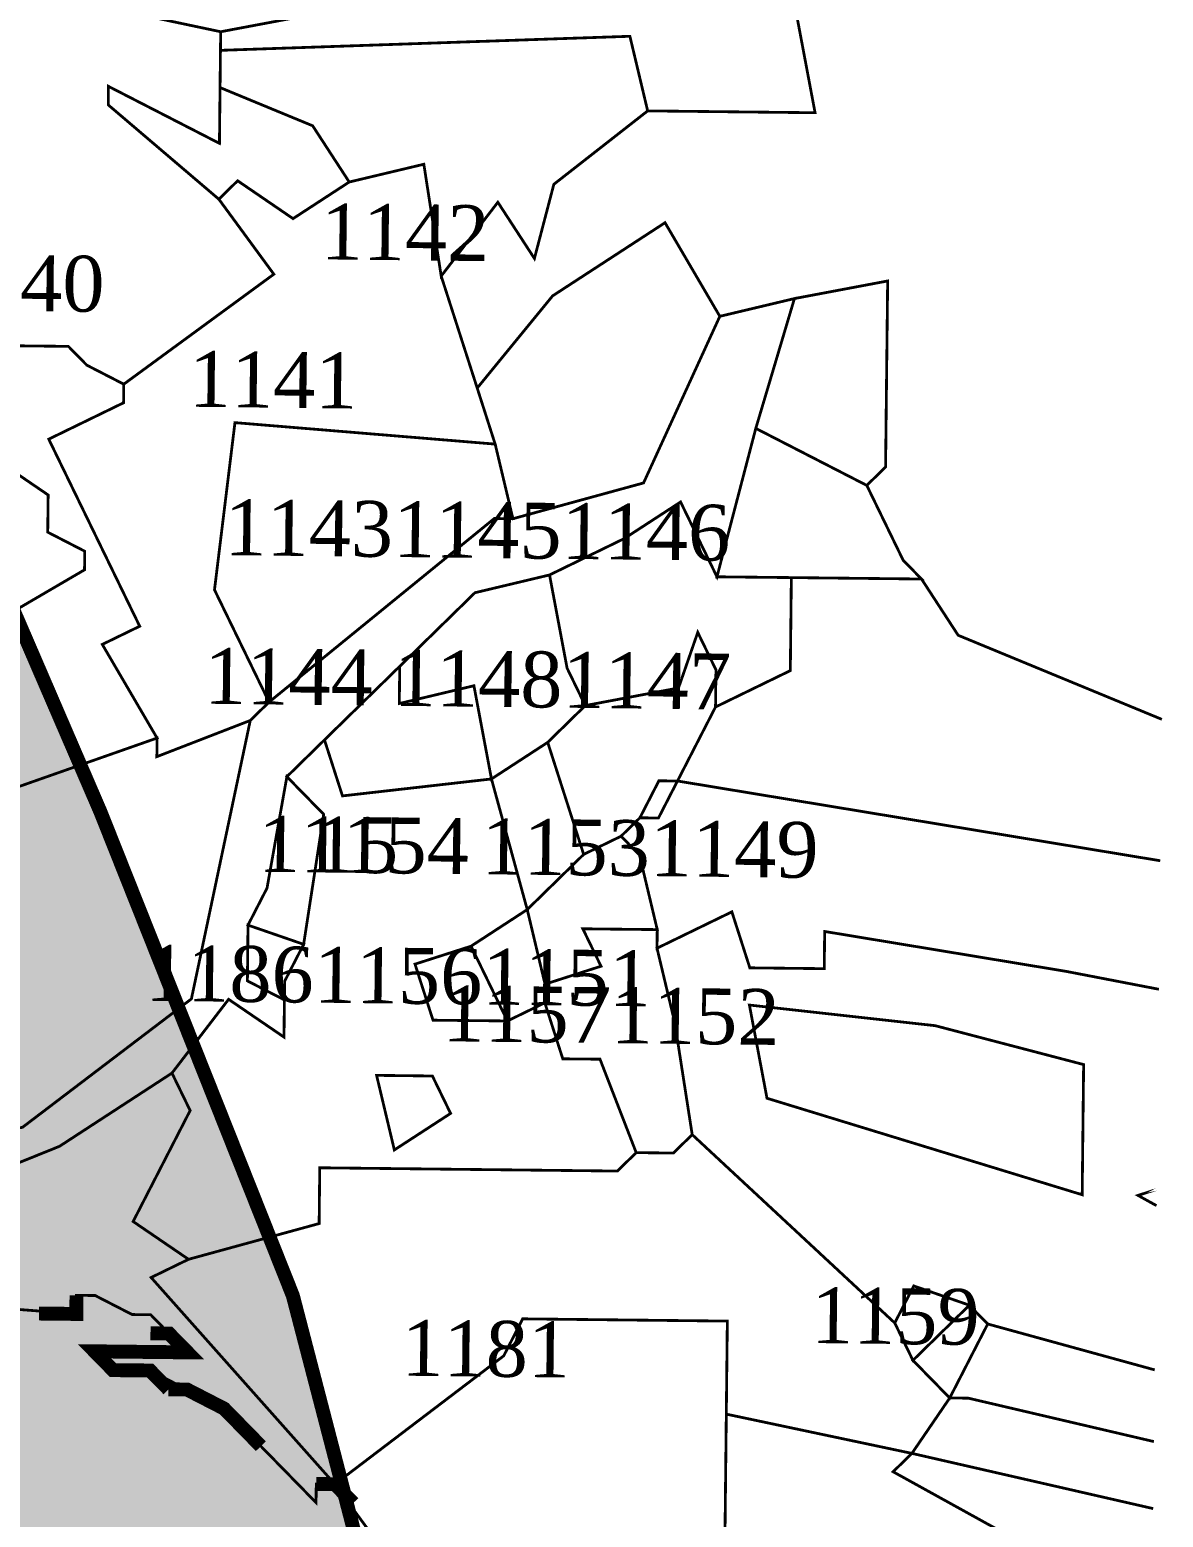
# Model space of a CAD drawing. Header units: metres. Extents: x 294533 to 301305, y 1963486 to 1977426.
# Drawn here: x 300961.9 to 301206.8, y 1965278.6 to 1965600 of the extents above; entities that cross this region are included whole.
import ezdxf

# ---------------------------------------------------------------- set-up
doc = ezdxf.new("R2010")
doc.units = ezdxf.units.M
for name, color, linetype in [('500M CRZ LINE', 11, 'Continuous'), ('NDZ-500M FROM CRZ', 2, 'Continuous'), ('SURVEY NO.', 7, 'Continuous'), ('SURVEY PLOT BOUNDARY', 35, 'Continuous'), ('VILLAGE BOUNDARY', 212, 'Continuous')]:
    doc.layers.add(name, color=color, linetype=linetype)
doc.styles.get("Standard").update_dxf_attribs({"font": 'times.ttf'})

# ---------------------------------------------------------------- blocks, each defined once
blk = doc.blocks.new('45')
at = {"layer": 'NDZ-500M FROM CRZ'}
h = blk.add_hatch(dxfattribs=at)
h.set_pattern_fill('CROSS', color=256, scale=3.014525, angle=-0.6324)
h.set_pattern_definition([(359.36762, (281684.086, 1962845.993), (19.352338, 18.929796), [9.571116, -28.71335]), (89.36762, (281688.818, 1962841.155), (-18.929796, 19.352338), [9.571116, -28.71335])])
h.paths.add_polyline_path([(300691.31, 1965988.48), (300631.68, 1966174.54), (300586.64, 1966281.57), (300530.34, 1966461.07), (300471.96, 1966634.58), (300405.51, 1966804.15), (300367.05, 1966961.35), (300346.13, 1967027.39), (300337.62, 1967025.99), (300295.84, 1967023.42), (300255.36, 1967038.96), (300213.21, 1967043.45), (300166.47, 1967071.07), (300076.61, 1967175.81), (300040.48, 1967234.29), (299996.94, 1967295.07), (299945.31, 1967351.92), (299927.51, 1967370.7), (299905.39, 1967376.48), (299878.61, 1967367.88), (299888.92, 1967340.48), (299916.34, 1967275.86), (299920.22, 1967263.76), (299935.72, 1967211.33), (299959.39, 1967170.87), (299959.35, 1967166.85), (299967.25, 1967154.7), (299971.14, 1967142.6), (299974.98, 1967126.48), (299978.91, 1967118.39), (299994.58, 1967082.04), (299994.54, 1967078.02), (299998.43, 1967065.92), (300002.36, 1967057.83), (300013.97, 1967017.51), (300025.76, 1966993.26), (300029.73, 1966989.19), (300037.68, 1966981.07), (300053.49, 1966956.77), (300061.26, 1966932.57), (300069.17, 1966920.42), (300073.05, 1966908.32), (300072.92, 1966896.26), (300076.81, 1966884.15), (300080.69, 1966872.05), (300080.42, 1966847.94), (300088.37, 1966839.81), (300092.26, 1966827.7), (300096.15, 1966815.6), (300099.99, 1966799.48), (300103.87, 1966787.38), (300103.78, 1966779.34), (300107.71, 1966771.25), (300107.49, 1966751.16), (300110.27, 1966751.13), (300111.51, 1966751.11), (300111.47, 1966747.09), (300126.96, 1966694.66), (300134.78, 1966674.48), (300142.51, 1966646.25), (300162.16, 1966605.84), (300162.03, 1966593.78), (300173.73, 1966561.49), (300177.7, 1966557.43), (300181.63, 1966549.34), (300189.54, 1966537.19), (300193.42, 1966525.09), (300197.4, 1966521.03), (300205.21, 1966500.84), (300205.12, 1966492.8), (300209.1, 1966488.74), (300213.03, 1966480.66), (300212.94, 1966472.62), (300216.78, 1966456.5), (300216.65, 1966444.44), (300220.53, 1966432.33), (300220.4, 1966420.28), (300232.19, 1966396.03), (300232.15, 1966392.01), (300236.12, 1966387.94), (300236.08, 1966383.92), (300240.05, 1966379.86), (300243.98, 1966371.78), (300247.87, 1966359.67), (300251.75, 1966347.57), (300255.64, 1966335.47), (300259.61, 1966331.4), (300259.48, 1966319.35), (300263.32, 1966303.22), (300263.19, 1966291.17), (300290.56, 1966222.52), (300306.2, 1966182.15), (300306.15, 1966178.13), (300325.76, 1966133.7), (300353.09, 1966061.04), (300356.98, 1966048.93), (300360.91, 1966040.85), (300360.86, 1966036.83), (300364.79, 1966028.75), (300368.72, 1966020.66), (300368.59, 1966008.61), (300372.56, 1966004.54), (300372.43, 1965992.48), (300376.41, 1965988.42), (300376.27, 1965976.36), (300380.2, 1965968.28), (300384.09, 1965956.18), (300388.06, 1965952.11), (300388.02, 1965948.09), (300393.85, 1965929.94), (300395.83, 1965927.91), (300395.79, 1965923.89), (300399.68, 1965911.78), (300402.35, 1965911.75), (300403.69, 1965911.74), (300403.65, 1965907.72), (300407.54, 1965895.62), (300407.49, 1965891.6), (300411.42, 1965883.51), (300415.31, 1965871.41), (300419.19, 1965859.31), (300423.12, 1965851.23), (300423.08, 1965847.21), (300431.03, 1965839.08), (300438.93, 1965826.93), (300438.89, 1965822.91), (300446.79, 1965810.76), (300454.65, 1965794.6), (300458.63, 1965790.53), (300458.54, 1965782.5), (300466.44, 1965770.35), (300466.4, 1965766.33), (300474.17, 1965742.12), (300474.08, 1965734.08), (300478.01, 1965726), (300481.85, 1965709.88), (300485.74, 1965697.78), (300489.67, 1965689.69), (300493.55, 1965677.59), (300497.44, 1965665.49), (300501.33, 1965653.38), (300505.26, 1965645.3), (300505.21, 1965641.28), (300512.98, 1965617.08), (300516.96, 1965613.01), (300520.84, 1965600.91), (300524.73, 1965588.81), (300535.27, 1965572.61), (300535.27, 1965572.61), (300536.61, 1965572.6), (300536.56, 1965568.58), (300540.45, 1965556.47), (300548.44, 1965552.37), (300560.41, 1965544.19), (300560.37, 1965540.17), (300568.31, 1965532.05), (300580.28, 1965523.88), (300598.73, 1965495.53), (300600.07, 1965495.52), (300600.02, 1965491.5), (300607.97, 1965483.37), (300615.87, 1965471.22), (300619.89, 1965471.18), (300623.78, 1965459.08), (300627.71, 1965450.99), (300639.68, 1965442.82), (300655.49, 1965418.53), (300659.42, 1965410.44), (300663.39, 1965406.38), (300667.32, 1965398.3), (300679.18, 1965380.08), (300679.11, 1965374.05), (300683.09, 1965369.98), (300686.97, 1965357.88), (300686.93, 1965353.86), (300690.86, 1965345.78), (300690.77, 1965337.74), (300694.79, 1965337.69), (300714.3, 1965285.22), (300722.16, 1965269.05), (300737.75, 1965224.66), (300741.73, 1965220.6), (300745.61, 1965208.49), (300745.48, 1965196.44), (300749.32, 1965180.31), (300752.94, 1965144.09), (300756.78, 1965127.97), (300756.52, 1965103.86), (300752.36, 1965091.84), (300752.19, 1965075.76), (300748.03, 1965063.75), (300743.88, 1965051.74), (300739.73, 1965039.72), (300735.58, 1965027.71), (300727.41, 1965015.74), (300727.19, 1964995.64), (300739.15, 1964987.47), (300747.06, 1964975.32), (300755.01, 1964967.19), (300758.89, 1964955.09), (300766.8, 1964942.94), (300766.75, 1964938.92), (300770.73, 1964934.86), (300774.66, 1964926.78), (300778.54, 1964914.67), (300782.43, 1964902.57), (300786.31, 1964890.47), (300786.18, 1964878.41), (300790.07, 1964866.31), (300793.95, 1964854.21), (300797.97, 1964854.16), (300797.88, 1964846.12), (300801.81, 1964838.04), (300805.7, 1964825.94), (300809.58, 1964813.83), (300813.47, 1964801.73), (300813.34, 1964789.67), (300817.31, 1964785.61), (300817.09, 1964765.51), (300821.02, 1964757.43), (300820.89, 1964745.37), (300828.66, 1964721.16), (300828.08, 1964668.91), (300832.01, 1964660.83), (300843.98, 1964652.66), (300851.93, 1964644.53), (300859.83, 1964632.38), (300863.72, 1964620.28), (300867.65, 1964612.2), (300871.67, 1964612.15), (300875.55, 1964600.05), (300879.48, 1964591.96), (300887.34, 1964575.8), (300887.3, 1964571.78), (300891.18, 1964559.68), (300895.07, 1964547.57), (300899, 1964539.49), (300898.96, 1964535.47), (300906.82, 1964519.3), (300918.61, 1964495.05), (300922.54, 1964486.97), (300926.42, 1964474.87), (300930.31, 1964462.77), (300930.22, 1964454.73), (300938.04, 1964434.54), (300937.9, 1964422.48), (300941.83, 1964414.4), (300941.79, 1964410.38), (300945.76, 1964406.32), (300949.74, 1964402.25), (300957.69, 1964394.12), (300965.59, 1964381.98), (300973.49, 1964369.83), (300977.47, 1964365.77), (300985.42, 1964357.64), (300989.3, 1964345.54), (300997.21, 1964333.39), (301003.04, 1964315.23), (301005.02, 1964313.2), (301016.99, 1964305.03), (301020.97, 1964300.97), (301028.92, 1964292.84), (301036.86, 1964284.71), (301044.81, 1964276.58), (301052.72, 1964264.44), (301056.69, 1964260.37), (301056.65, 1964256.35), (301064.55, 1964244.21), (301068.48, 1964236.12), (301072.46, 1964232.06), (301072.41, 1964228.04), (301076.34, 1964219.96), (301080.32, 1964215.89), (301080.27, 1964211.87), (301084.2, 1964203.79), (301084.11, 1964195.75), (301088.04, 1964187.67), (301088, 1964183.65), (301091.97, 1964179.58), (301095.86, 1964167.48), (301103.54, 1964135.24), (301107.47, 1964127.15), (301111.36, 1964115.05), (301111.31, 1964111.03), (301123.15, 1964090.8), (301143.02, 1964070.48), (301147, 1964066.42), (301150.97, 1964062.36), (301158.92, 1964054.23), (301162.85, 1964046.14), (301166.82, 1964042.08), (301174.77, 1964033.95), (301178.7, 1964025.87), (301186.65, 1964017.74), (301193.19, 1964610.32), (301169.73, 1964669.16), (301146.87, 1964730.59), (301122.68, 1964776.21), (301104.01, 1964861.65), (301074.57, 1964969.7), (301049.22, 1965040.33), (301053.91, 1965100.57), (301047.16, 1965217.23), (301018.74, 1965326.51), (300977.17, 1965431.06), (300930.14, 1965540.11), (300905.45, 1965587.03), (300851.05, 1965657.56), (300803.49, 1965718.39), (300768.21, 1965799.18), (300737.12, 1965896)])
at = {"layer": '500M CRZ LINE', "ltscale": 0.1, "const_width": 3.01, "flags": 128}
blk.add_lwpolyline([(300851.05, 1965657.56), (300905.45, 1965587.03), (300930.14, 1965540.11), (300977.17, 1965431.06), (301018.74, 1965326.51), (301047.16, 1965217.23), (301053.91, 1965100.57), (301049.22, 1965040.33), (301074.57, 1964969.7), (301104.01, 1964861.65), (301122.68, 1964776.21), (301146.87, 1964730.59), (301169.73, 1964669.16), (301197.1, 1964600.52)], dxfattribs=at)
at = {"layer": 'NDZ-500M FROM CRZ', "flags": 128}
blk.add_lwpolyline([(301186.65, 1964017.74), (301193.19, 1964610.32), (301169.73, 1964669.16), (301146.87, 1964730.59), (301122.68, 1964776.21), (301104.01, 1964861.65), (301074.57, 1964969.7), (301049.22, 1965040.33), (301053.91, 1965100.57), (301047.16, 1965217.23), (301018.74, 1965326.51), (300977.17, 1965431.06), (300930.14, 1965540.11), (300905.45, 1965587.03), (300851.05, 1965657.56)], dxfattribs=at)
at = {"layer": 'SURVEY PLOT BOUNDARY', "lineweight": 18, "const_width": 0.603}
for points in [[(301112.08, 1965272.79), (301112.39, 1965300.92), (301152.49, 1965292.44), (301148.43, 1965288.47), (301200.36, 1965259.75)], [(301200.36, 1965259.75), (301148.43, 1965288.47), (301152.49, 1965292.44), (301204.61, 1965280.51), (301152.49, 1965292.44), (301160.66, 1965304.41), (301164.68, 1965304.37), (301204.77, 1965294.99), (301164.68, 1965304.37), (301160.66, 1965304.41), (301168.87, 1965320.4), (301204.94, 1965310.48), (301168.87, 1965320.4), (301164.9, 1965324.46), (301152.89, 1965328.62), (301148.78, 1965320.62), (301105.02, 1965361.31), (301101.26, 1965385.47), (301097.42, 1965401.59), (301113.59, 1965409.45), (301117.47, 1965397.35), (301133.55, 1965397.17), (301133.64, 1965405.21), (301185.79, 1965396.59), (301205.85, 1965392.72), (301185.79, 1965396.59), (301133.64, 1965405.21), (301133.55, 1965397.17), (301117.47, 1965397.35), (301113.59, 1965409.45), (301097.42, 1965401.59), (301097.47, 1965405.61), (301093.63, 1965421.73), (301089.65, 1965425.79), (301093.72, 1965429.77), (301097.73, 1965429.72), (301101.84, 1965437.72), (301206.15, 1965420.49), (301101.84, 1965437.72), (301110.06, 1965453.71), (301126.22, 1965461.57), (301126.44, 1965481.67), (301154.57, 1965481.36), (301162.48, 1965469.21), (301206.49, 1965451.04), (301162.48, 1965469.21), (301154.57, 1965481.36), (301150.6, 1965485.42), (301142.74, 1965501.59), (301146.8, 1965505.56), (301147.25, 1965545.76), (301127.11, 1965541.96), (301110.99, 1965538.12), (301099.15, 1965558.35), (301074.86, 1965542.54), (301058.57, 1965522.62), (301050.79, 1965546.82), (301063.03, 1965562.77), (301070.93, 1965550.62), (301075.13, 1965566.65), (301095.4, 1965582.51), (301131.57, 1965582.11), (301127.77, 1965602.25)], [(301127.77, 1965602.25), (301131.57, 1965582.11), (301095.4, 1965582.51), (301091.56, 1965598.63), (301003.1, 1965595.59), (301003.15, 1965599.61), (301043.42, 1965607.2)], [(300958.18, 1965531.76), (300970.24, 1965531.63), (300974.22, 1965527.57), (300982.21, 1965523.46), (300982.16, 1965519.44), (300966, 1965511.58), (300985.65, 1965471.16), (300977.57, 1965467.23), (300989.4, 1965447), (300945.02, 1965431.41)], [(300953.5, 1965471.52), (300973.73, 1965483.35), (300973.77, 1965487.37), (300965.78, 1965491.48), (300965.87, 1965499.52), (300953.9, 1965507.69)], [(300960.34, 1965362.9), (300996.82, 1965390.64), (301009.54, 1965450.8), (301013.6, 1965454.77), (301062.27, 1965494.44), (301066.29, 1965494.39), (301094.51, 1965502.12), (301110.99, 1965538.12), (301127.11, 1965541.96), (301118.76, 1965513.91), (301110.37, 1965481.84), (301102.51, 1965498.01), (301090.36, 1965490.11), (301074.2, 1965482.24), (301058.08, 1965478.4), (301041.83, 1965462.5), (301025.57, 1965446.6), (301017.45, 1965438.65), (301013.16, 1965414.58), (301009.05, 1965406.58), (301008.92, 1965394.53), (301016.91, 1965390.42), (301016.83, 1965382.38), (301004.86, 1965390.55), (300992.62, 1965374.61), (300968.33, 1965358.79), (300919.89, 1965339.23)], [(300911.71, 1965327.26), (300971.95, 1965322.57), (300972, 1965326.59), (300976.02, 1965326.55), (300984.01, 1965322.44), (300988.03, 1965322.4), (300992, 1965318.33), (300995.98, 1965314.27), (300991.96, 1965314.31), (300975.88, 1965314.49), (300979.86, 1965310.43), (300987.89, 1965310.34), (300995.89, 1965306.23), (301003.88, 1965302.12), (301023.75, 1965281.8), (301023.8, 1965285.82), (301027.82, 1965285.78), (301039.7, 1965269.57)]]:
    blk.add_lwpolyline(points, dxfattribs=at)
for points in [[(301043.42, 1965607.2), (301003.15, 1965599.61), (300963.05, 1965608.09), (300963.31, 1965632.21), (300987.56, 1965644), (300987.6, 1965648.02), (300995.68, 1965651.95), (300988.05, 1965688.21), (300992.07, 1965688.17), (301008.27, 1965700.05), (301012.34, 1965704.02), (300992.55, 1965732.38), (301000.64, 1965736.31), (301020.6, 1965724.03), (301048.55, 1965707.64), (301080.48, 1965687.19), (301112.45, 1965670.76), (301140.45, 1965658.39), (301160.46, 1965650.13), (301160.37, 1965642.09), (301144.2, 1965634.23), (301123.98, 1965622.39), (301099.73, 1965610.6), (301075.57, 1965606.85)], [(300955.05, 1965612.2), (300958.98, 1965604.11), (300963.05, 1965608.09), (301003.15, 1965599.61), (301003.1, 1965595.59), (301003.01, 1965587.55), (301002.88, 1965575.49), (300978.9, 1965587.81), (300978.86, 1965583.8), (301002.75, 1965563.43), (301014.63, 1965547.22), (300982.21, 1965523.46), (300974.22, 1965527.57), (300970.24, 1965531.63), (300958.18, 1965531.76), (300958.36, 1965547.84), (300934.29, 1965552.13), (300934.38, 1965560.17), (300938.53, 1965572.18), (300938.67, 1965584.24), (300946.97, 1965608.27)], [(301095.4, 1965582.51), (301075.13, 1965566.65), (301070.93, 1965550.62), (301063.03, 1965562.77), (301050.79, 1965546.82), (301047.04, 1965570.98), (301030.92, 1965567.14), (301023.02, 1965579.29), (301003.01, 1965587.55), (301003.1, 1965595.59), (301091.56, 1965598.63)], [(300978.9, 1965587.81), (301002.88, 1965575.49), (301003.01, 1965587.55), (301023.02, 1965579.29), (301030.92, 1965567.14), (301018.78, 1965559.23), (301006.81, 1965567.41), (301002.75, 1965563.43), (300978.86, 1965583.8)], [(301047.04, 1965570.98), (301050.79, 1965546.82), (301058.57, 1965522.62), (301062.45, 1965510.51), (301006.23, 1965515.15), (301001.81, 1965479.02), (301013.6, 1965454.77), (301009.54, 1965450.8), (300989.36, 1965442.98), (300989.4, 1965447), (300977.57, 1965467.23), (300985.65, 1965471.16), (300966, 1965511.58), (300982.16, 1965519.44), (300982.21, 1965523.46), (301014.63, 1965547.22), (301002.75, 1965563.43), (301006.81, 1965567.41), (301018.78, 1965559.23), (301030.92, 1965567.14)], [(301094.51, 1965502.12), (301066.29, 1965494.39), (301062.45, 1965510.51), (301058.57, 1965522.62), (301074.86, 1965542.54), (301099.15, 1965558.35), (301110.99, 1965538.12)], [(300926.21, 1965548.2), (300926.08, 1965536.14), (300946.17, 1965535.92), (300953.9, 1965507.69), (300965.87, 1965499.52), (300965.78, 1965491.48), (300973.77, 1965487.37), (300973.73, 1965483.35), (300953.5, 1965471.52), (300957.39, 1965459.41), (300929.12, 1965447.67), (300901.17, 1965464.05), (300905.41, 1965484.11), (300921.88, 1965520.1), (300918.04, 1965536.23)], [(301146.8, 1965505.56), (301142.74, 1965501.59), (301118.76, 1965513.91), (301127.11, 1965541.96), (301147.25, 1965545.76)], [(301062.27, 1965494.44), (301013.6, 1965454.77), (301001.81, 1965479.02), (301006.23, 1965515.15), (301062.45, 1965510.51), (301066.29, 1965494.39)], [(301154.57, 1965481.36), (301126.44, 1965481.67), (301110.37, 1965481.84), (301118.76, 1965513.91), (301142.74, 1965501.59), (301150.6, 1965485.42)], [(301126.44, 1965481.67), (301126.22, 1965461.57), (301110.06, 1965453.71), (301110.15, 1965461.75), (301106.22, 1965469.83), (301102.06, 1965457.82), (301081.92, 1965454.02), (301077.99, 1965462.1), (301074.2, 1965482.24), (301090.36, 1965490.11), (301102.51, 1965498.01), (301110.37, 1965481.84)], [(301077.99, 1965462.1), (301081.92, 1965454.02), (301073.8, 1965446.07), (301061.65, 1965438.16), (301057.86, 1965458.3), (301041.74, 1965454.46), (301041.83, 1965462.5), (301058.08, 1965478.4), (301074.2, 1965482.24)], [(301110.06, 1965453.71), (301101.84, 1965437.72), (301097.82, 1965437.76), (301093.72, 1965429.77), (301089.65, 1965425.79), (301081.57, 1965421.86), (301073.8, 1965446.07), (301081.92, 1965454.02), (301102.06, 1965457.82), (301106.22, 1965469.83), (301110.15, 1965461.75)], [(301041.83, 1965462.5), (301041.74, 1965454.46), (301057.86, 1965458.3), (301061.65, 1965438.16), (301029.46, 1965434.5), (301025.57, 1965446.6)], [(301009.54, 1965450.8), (300996.82, 1965390.64), (300960.34, 1965362.9), (300940.2, 1965359.1), (300903.94, 1965351.46), (300903.99, 1965355.48), (300908.05, 1965359.46), (300920.15, 1965363.35), (300916.27, 1965375.45), (300924.3, 1965375.36), (300932.39, 1965379.29), (300920.55, 1965399.52), (300920.73, 1965415.6), (300920.77, 1965419.62), (300945.02, 1965431.41), (300989.4, 1965447), (300989.36, 1965442.98)], [(301061.65, 1965438.16), (301069.38, 1965409.94), (301057.24, 1965402.03), (301045.13, 1965398.15), (301049.02, 1965386.04), (301065.1, 1965385.87), (301073.18, 1965389.8), (301077.06, 1965377.69), (301085.1, 1965377.61), (301092.92, 1965357.42), (301088.85, 1965353.44), (301024.55, 1965354.15), (301024.42, 1965342.1), (300996.2, 1965334.37), (300984.23, 1965342.54), (300996.55, 1965366.52), (300992.62, 1965374.61), (301004.86, 1965390.55), (301016.83, 1965382.38), (301016.91, 1965390.42), (301016.96, 1965394.44), (301021.07, 1965402.43), (301025.4, 1965430.52), (301017.45, 1965438.65), (301025.57, 1965446.6), (301029.46, 1965434.5)], [(301081.57, 1965421.86), (301069.38, 1965409.94), (301061.65, 1965438.16), (301073.8, 1965446.07)], [(301021.07, 1965402.43), (301009.05, 1965406.58), (301013.16, 1965414.58), (301017.45, 1965438.65), (301025.4, 1965430.52)], [(301101.84, 1965437.72), (301097.73, 1965429.72), (301093.72, 1965429.77), (301097.82, 1965437.76)], [(301093.63, 1965421.73), (301097.47, 1965405.61), (301085.41, 1965405.74), (301081.39, 1965405.79), (301085.32, 1965397.7), (301073.22, 1965393.82), (301069.38, 1965409.94), (301081.57, 1965421.86), (301089.65, 1965425.79)], [(301069.38, 1965409.94), (301073.22, 1965393.82), (301085.32, 1965397.7), (301081.39, 1965405.79), (301085.41, 1965405.74), (301097.47, 1965405.61), (301097.42, 1965401.59), (301101.26, 1965385.47), (301105.02, 1965361.31), (301100.95, 1965357.33), (301092.92, 1965357.42), (301085.1, 1965377.61), (301077.06, 1965377.69), (301073.18, 1965389.8), (301065.1, 1965385.87), (301057.24, 1965402.03)], [(301021.07, 1965402.43), (301016.96, 1965394.44), (301016.91, 1965390.42), (301008.92, 1965394.53), (301009.05, 1965406.58)], [(301065.1, 1965385.87), (301049.02, 1965386.04), (301045.13, 1965398.15), (301057.24, 1965402.03)], [(301121.18, 1965369.17), (301189.28, 1965348.32), (301189.59, 1965376.45), (301157.53, 1965384.85), (301117.38, 1965389.31)], [(301189.59, 1965376.45), (301189.28, 1965348.32), (301121.18, 1965369.17), (301117.38, 1965389.31), (301157.53, 1965384.85)], [(300988.12, 1965330.44), (301027.82, 1965285.78), (301023.8, 1965285.82), (301023.75, 1965281.8), (301003.88, 1965302.12), (300995.89, 1965306.23), (300987.89, 1965310.34), (300979.86, 1965310.43), (300975.88, 1965314.49), (300991.96, 1965314.31), (300995.98, 1965314.27), (300992, 1965318.33), (300988.03, 1965322.4), (300984.01, 1965322.44), (300976.02, 1965326.55), (300972, 1965326.59), (300971.95, 1965322.57), (300911.71, 1965327.26), (300919.89, 1965339.23), (300968.33, 1965358.79), (300992.62, 1965374.61), (300996.55, 1965366.52), (300984.23, 1965342.54), (300996.2, 1965334.37)], [(301052.82, 1965365.9), (301040.67, 1965358), (301036.83, 1965374.12), (301048.89, 1965373.98)], [(301036.83, 1965374.12), (301040.67, 1965358), (301052.82, 1965365.9), (301048.89, 1965373.98)], [(301105.02, 1965361.31), (301148.78, 1965320.62), (301152.71, 1965312.54), (301160.66, 1965304.41), (301152.49, 1965292.44), (301112.39, 1965300.92), (301112.61, 1965321.02), (301068.4, 1965321.51), (301064.3, 1965313.52), (301027.82, 1965285.78), (300988.12, 1965330.44), (300996.2, 1965334.37), (301024.42, 1965342.1), (301024.55, 1965354.15), (301088.85, 1965353.44), (301092.92, 1965357.42), (301100.95, 1965357.33)], [(301205.37, 1965349.48), (301201.34, 1965348.18), (301205.33, 1965345.97), (301201.34, 1965348.18)], [(301164.9, 1965324.46), (301152.71, 1965312.54), (301148.78, 1965320.62), (301152.89, 1965328.62)], [(301168.87, 1965320.4), (301160.66, 1965304.41), (301152.71, 1965312.54), (301164.9, 1965324.46)], [(301112.39, 1965300.92), (301112.08, 1965272.79), (301063.85, 1965273.32), (301059.75, 1965265.33), (301043.71, 1965269.52), (301039.7, 1965269.57), (301027.82, 1965285.78), (301064.3, 1965313.52), (301068.4, 1965321.51), (301112.61, 1965321.02)]]:
    blk.add_lwpolyline(points, close=True, dxfattribs=at)
at = {"layer": 'VILLAGE BOUNDARY', "lineweight": 50, "const_width": 3.01}
for points in [[(300963.91, 1965322.66), (300971.95, 1965322.57), (300972, 1965326.59)], [(300975.88, 1965314.49), (300979.86, 1965310.43), (300987.89, 1965310.34), (300991.87, 1965306.28), (300987.89, 1965310.34), (300979.86, 1965310.43), (300975.88, 1965314.49), (300991.96, 1965314.31), (300995.98, 1965314.27), (300992, 1965318.33), (300987.98, 1965318.38)], [(300991.87, 1965306.28), (300995.89, 1965306.23), (301003.88, 1965302.12), (301011.83, 1965293.99)], [(301031.79, 1965281.71), (301027.82, 1965285.78), (301023.8, 1965285.82)]]:
    blk.add_lwpolyline(points, dxfattribs=at)
at = {"layer": 'SURVEY NO.', "attachment_point": 7, "rotation": 359.3676}
for s, insert, char_height in [('1142', (301024.71, 1965550.44), 12.058), ('1224/B1140', (300887.94, 1965539.89), 12.058), ('1141', (300996.22, 1965518.59), 12.058), ('114311451146', (301003.91, 1965486.35), 12.0581), ('1144 11481147', (300999.53, 1965454.24), 12.0581), ('11154', (301011.19, 1965417.93), 12.058), ('15', (301023.25, 1965417.8), 12.058), ('11531149', (301059.41, 1965417.4), 12.058), ('118611561151', (300986.77, 1965390.06), 12.0581), ('11571152', (301050.98, 1965381.31), 12.058), ('1159', (301130.64, 1965316.11), 12.058), ('1181', (301042.14, 1965309.05), 12.058)]:
    blk.add_mtext(s, dxfattribs=dict(at, insert=insert, char_height=char_height))

msp = doc.modelspace()

# ---------------------------------------------------------------- block references
msp.add_blockref('45', (0, 0))

doc.saveas('drawing.dxf')
